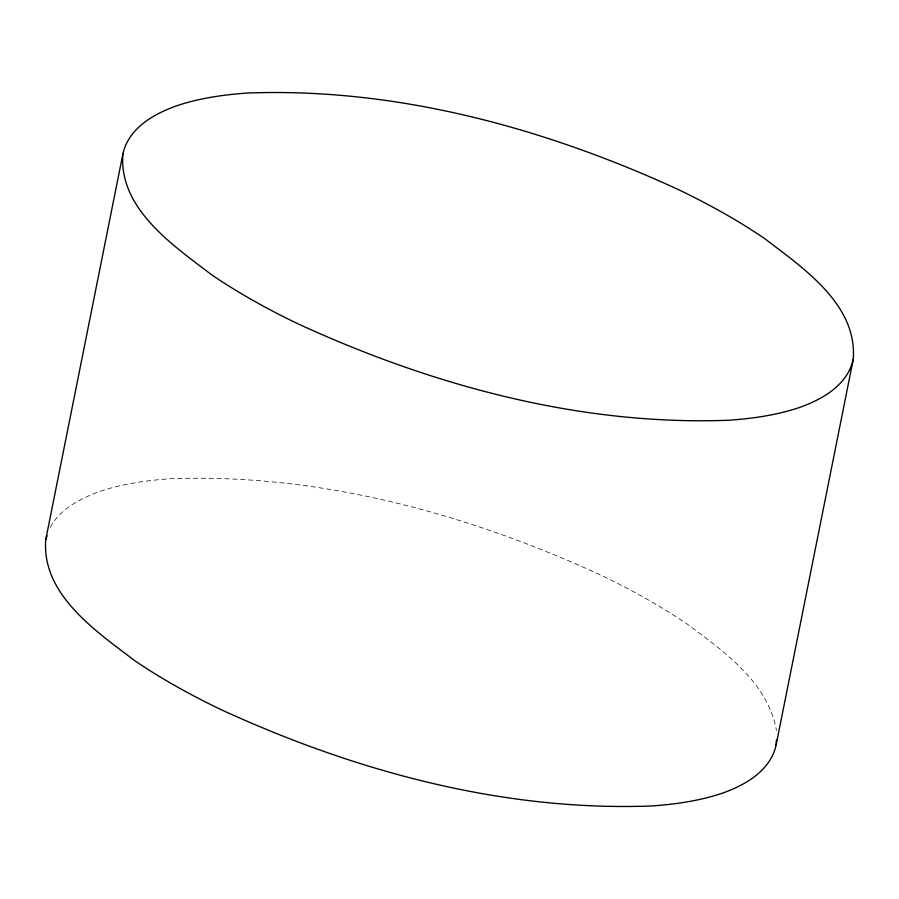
<?xml version="1.0" encoding="UTF-8"?>
<svg xmlns="http://www.w3.org/2000/svg" width="899" height="899" viewBox="0 0 899 899"><rect width="100%" height="100%" fill="white"/><g stroke="black" fill="none" stroke-linecap="round" stroke-linejoin="round"><path stroke-width="0.67" stroke-dasharray="4.5 3.37" d="M50.265 527.308C60.199 509.025 79.64 499.012 98.384 491.944A264.789 96.687 11.3 0 1 170.922 478.718C319.572 473.267 467.244 513.677 601.476 575.394A513.644 187.554 11.3 0 1 687.308 624.176C724.021 651.404 768.049 682.476 776.455 730.617"/><path stroke-width="1.35" d="M45.782 539.501C41.253 594.453 96.238 631.255 134.547 660.54A513.644 187.554 11.3 0 0 220.379 709.322C354.611 771.05 502.283 811.437 650.943 805.998A264.789 96.687 11.3 0 0 723.47 792.783C746.013 784.647 770.454 770.387 776.073 745.215L853.218 359.499C857.747 304.547 802.762 267.745 764.453 238.46A513.644 187.554 11.3 0 0 678.621 189.678C544.389 127.95 396.717 87.563 248.057 93.002A264.789 96.687 11.3 0 0 175.53 106.217C152.987 114.353 128.546 128.613 122.927 153.785L45.782 539.501L47.051 535.793M122.927 153.785C118.387 208.737 173.383 245.528 211.692 274.824A513.644 187.554 11.3 0 0 297.524 323.606C431.756 385.334 579.428 425.721 728.089 420.283A264.789 96.687 11.3 0 0 800.616 407.067C823.147 398.931 847.6 384.671 853.218 359.499M776.073 745.215L776.444 739.899"/></g></svg>
